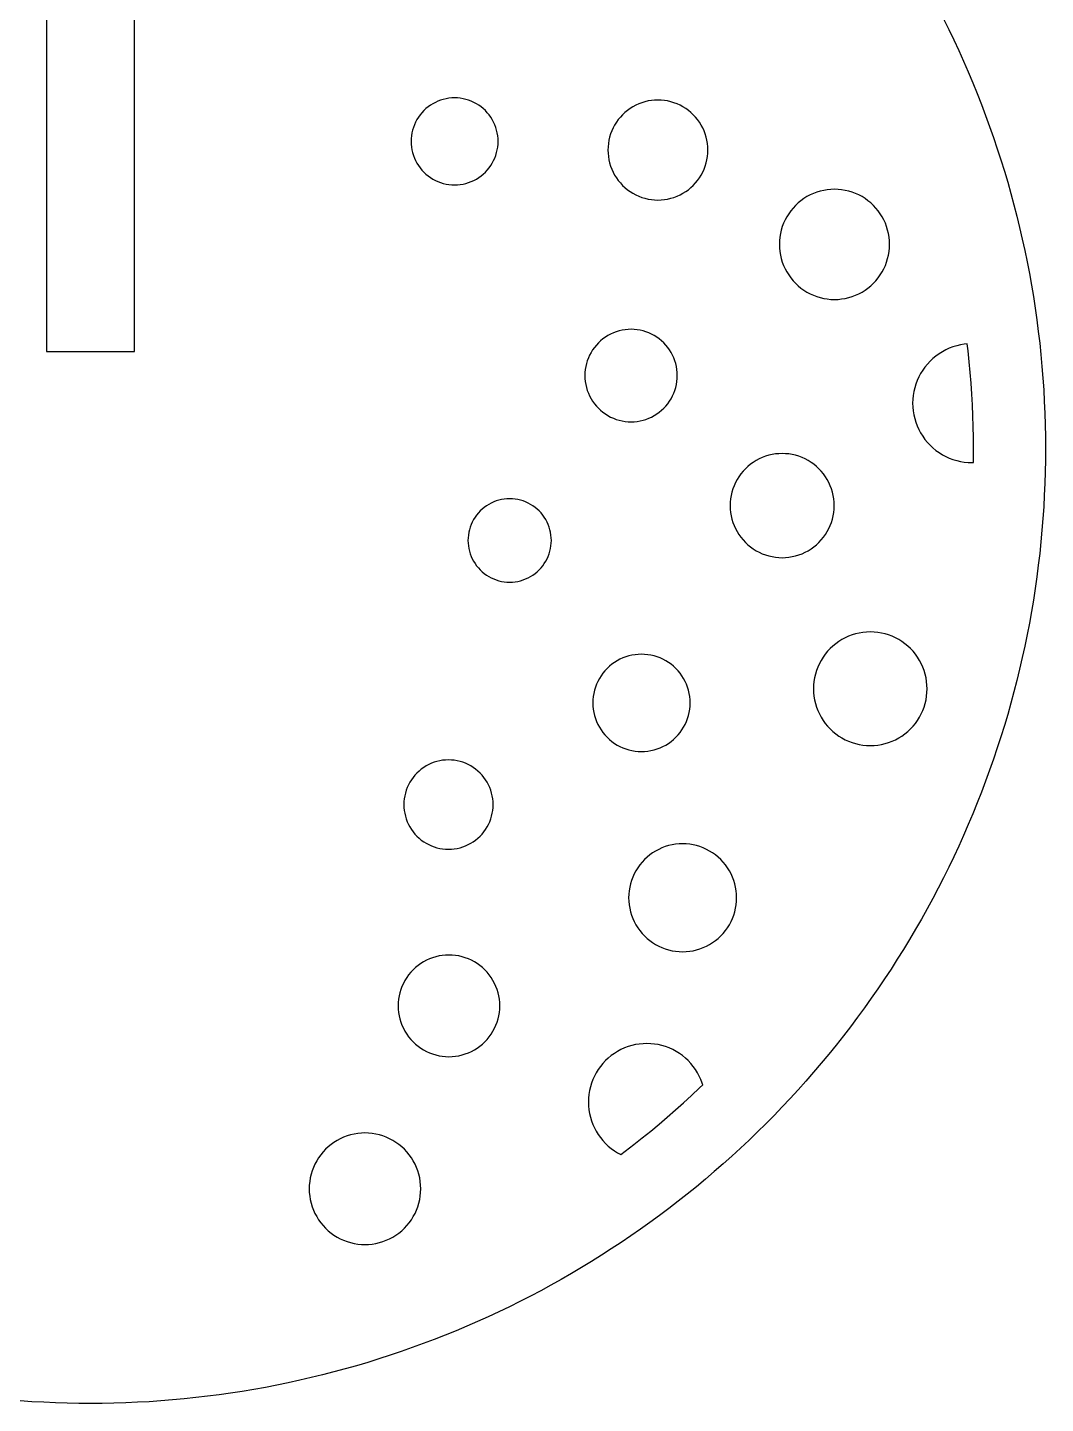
# Model space of a CAD drawing. Header units: millimetres. Extents: x 0 to 439, y -239 to 0.
# Drawn here: x 32.22 to 69, y -158 to -108.3 of the extents above; entities that cross this region are included whole.
import ezdxf

# ---------------------------------------------------------------- set-up
doc = ezdxf.new("R2010")
doc.units = ezdxf.units.MM
doc.layers.add('CUT', color=1, linetype='Continuous')

msp = doc.modelspace()

# ---------------------------------------------------------------- linework, layer by layer
at = {"layer": 'CUT'}
for points in [[(32.913, -82), (32.913, -120), (36.087, -120), (36.087, -82)], [(65.316, -107.988), (65.504, -108.368), (65.688, -108.749), (65.866, -109.133), (66.04, -109.519), (66.209, -109.907), (66.374, -110.297), (66.533, -110.69), (66.688, -111.084), (66.838, -111.48), (66.983, -111.877), (67.123, -112.277), (67.259, -112.678), (67.389, -113.081), (67.514, -113.485), (67.635, -113.891), (67.75, -114.298), (67.861, -114.707), (67.966, -115.117), (68.066, -115.528), (68.162, -115.941), (68.252, -116.355), (68.337, -116.769), (68.417, -117.185), (68.492, -117.602), (68.562, -118.019), (68.627, -118.438), (68.686, -118.857), (68.741, -119.277), (68.79, -119.697), (68.834, -120.118), (68.873, -120.54), (68.907, -120.962), (68.935, -121.384), (68.958, -121.807), (68.977, -122.23), (68.99, -122.653), (68.997, -123.077), (69, -123.5), (68.997, -123.923), (68.99, -124.347), (68.977, -124.77), (68.977, -124.77), (68.958, -125.193), (68.935, -125.616), (68.907, -126.038), (68.873, -126.46), (68.834, -126.882), (68.79, -127.303), (68.741, -127.723), (68.686, -128.143), (68.627, -128.562), (68.562, -128.981), (68.492, -129.398), (68.417, -129.815), (68.337, -130.231), (68.252, -130.645), (68.162, -131.059), (68.066, -131.472), (67.966, -131.883), (67.861, -132.293), (67.75, -132.702), (67.635, -133.109), (67.514, -133.515), (67.389, -133.919), (67.259, -134.322), (67.123, -134.723), (66.983, -135.123), (66.838, -135.52), (66.688, -135.916), (66.533, -136.31), (66.374, -136.703), (66.209, -137.093), (66.04, -137.481), (65.866, -137.867), (65.688, -138.251), (65.504, -138.632), (65.316, -139.012), (65.124, -139.389), (64.926, -139.763), (64.724, -140.135), (64.518, -140.505), (64.307, -140.872), (64.092, -141.237), (63.872, -141.598), (63.647, -141.957), (63.419, -142.314), (63.186, -142.667), (62.948, -143.018), (62.707, -143.365), (62.461, -143.71), (62.211, -144.052), (61.956, -144.39), (61.698, -144.725), (61.435, -145.058), (61.169, -145.387), (60.898, -145.712), (60.624, -146.034), (60.345, -146.353), (60.063, -146.669), (59.777, -146.981), (59.487, -147.289), (59.193, -147.594), (58.895, -147.895), (58.594, -148.193), (58.289, -148.487), (57.981, -148.777), (57.669, -149.063), (57.353, -149.345), (57.034, -149.624), (56.712, -149.898), (56.387, -150.169), (56.058, -150.435), (55.725, -150.698), (55.39, -150.956), (55.052, -151.211), (54.71, -151.461), (54.365, -151.707), (54.018, -151.948), (53.667, -152.186), (53.314, -152.419), (52.957, -152.647), (52.598, -152.872), (52.237, -153.092), (51.872, -153.307), (51.505, -153.518), (51.135, -153.724), (50.763, -153.926), (50.389, -154.124), (50.012, -154.316), (49.632, -154.504), (49.251, -154.688), (48.867, -154.866), (48.481, -155.04), (48.093, -155.209), (47.703, -155.374), (47.31, -155.533), (46.916, -155.688), (46.52, -155.838), (46.123, -155.983), (45.723, -156.123), (45.322, -156.259), (44.919, -156.389), (44.515, -156.514), (44.109, -156.635), (43.702, -156.75), (43.293, -156.861), (42.883, -156.966), (42.472, -157.066), (42.059, -157.162), (41.645, -157.252), (41.231, -157.337), (40.815, -157.417), (40.398, -157.492), (39.981, -157.562), (39.562, -157.627), (39.143, -157.686), (38.723, -157.741), (38.303, -157.79), (37.882, -157.834), (37.46, -157.873), (37.038, -157.907), (36.616, -157.935), (36.193, -157.958), (35.77, -157.977), (35.347, -157.99), (34.923, -157.997), (34.5, -158), (34.077, -157.997), (33.653, -157.99), (33.23, -157.977), (32.807, -157.958), (32.384, -157.935), (31.962, -157.907)]]:
    msp.add_lwpolyline(points, dxfattribs=at)
for points in [[(49.141, -112.921), (49.171, -112.822), (49.194, -112.722), (49.211, -112.621), (49.221, -112.518), (49.224, -112.416), (49.221, -112.313), (49.211, -112.21), (49.194, -112.109), (49.171, -112.009), (49.141, -111.91), (49.105, -111.814), (49.062, -111.72), (49.014, -111.629), (48.959, -111.542), (48.899, -111.458), (48.834, -111.379), (48.764, -111.304), (48.689, -111.233), (48.609, -111.168), (48.526, -111.108), (48.438, -111.054), (48.347, -111.005), (48.254, -110.963), (48.157, -110.927), (48.059, -110.897), (47.959, -110.873), (47.857, -110.857), (47.755, -110.847), (47.652, -110.843), (47.549, -110.847), (47.447, -110.857), (47.345, -110.873), (47.245, -110.897), (47.147, -110.927), (47.05, -110.963), (46.957, -111.005), (46.866, -111.054), (46.778, -111.108), (46.695, -111.168), (46.615, -111.233), (46.54, -111.304), (46.47, -111.379), (46.405, -111.458), (46.345, -111.542), (46.29, -111.629), (46.242, -111.72), (46.199, -111.814), (46.163, -111.91), (46.133, -112.009), (46.11, -112.109), (46.093, -112.21), (46.083, -112.313), (46.08, -112.416), (46.083, -112.518), (46.093, -112.621), (46.11, -112.722), (46.133, -112.822), (46.163, -112.921), (46.199, -113.017), (46.242, -113.111), (46.29, -113.202), (46.345, -113.289), (46.405, -113.373), (46.47, -113.452), (46.54, -113.527), (46.615, -113.598), (46.695, -113.663), (46.778, -113.723), (46.866, -113.777), (46.957, -113.826), (47.05, -113.868), (47.147, -113.904), (47.245, -113.934), (47.345, -113.958), (47.447, -113.974), (47.549, -113.984), (47.652, -113.988), (47.755, -113.984), (47.857, -113.974), (47.959, -113.958), (48.059, -113.934), (48.157, -113.904), (48.254, -113.868), (48.347, -113.826), (48.438, -113.777), (48.526, -113.723), (48.609, -113.663), (48.689, -113.598), (48.764, -113.527), (48.834, -113.452), (48.899, -113.373), (48.959, -113.289), (49.014, -113.202), (49.062, -113.111), (49.105, -113.017), (49.141, -112.921)], [(56.666, -113.418), (56.707, -113.307), (56.742, -113.194), (56.768, -113.079), (56.788, -112.963), (56.799, -112.845), (56.803, -112.727), (56.799, -112.609), (56.788, -112.491), (56.768, -112.375), (56.742, -112.26), (56.707, -112.147), (56.666, -112.036), (56.617, -111.929), (56.561, -111.824), (56.499, -111.724), (56.43, -111.628), (56.355, -111.537), (56.274, -111.45), (56.188, -111.37), (56.097, -111.295), (56.001, -111.226), (55.9, -111.163), (55.796, -111.108), (55.689, -111.059), (55.578, -111.017), (55.465, -110.983), (55.35, -110.956), (55.233, -110.937), (55.116, -110.925), (54.998, -110.922), (54.88, -110.925), (54.762, -110.937), (54.645, -110.956), (54.53, -110.983), (54.417, -111.017), (54.307, -111.059), (54.199, -111.108), (54.095, -111.163), (53.995, -111.226), (53.899, -111.295), (53.807, -111.37), (53.721, -111.45), (53.64, -111.537), (53.565, -111.628), (53.496, -111.724), (53.434, -111.824), (53.378, -111.929), (53.33, -112.036), (53.288, -112.147), (53.254, -112.26), (53.227, -112.375), (53.208, -112.491), (53.196, -112.609), (53.192, -112.727), (53.196, -112.845), (53.208, -112.963), (53.227, -113.079), (53.254, -113.194), (53.288, -113.307), (53.33, -113.418), (53.378, -113.526), (53.434, -113.63), (53.496, -113.73), (53.565, -113.826), (53.64, -113.917), (53.721, -114.004), (53.807, -114.084), (53.899, -114.159), (53.995, -114.228), (54.095, -114.291), (54.199, -114.346), (54.307, -114.395), (54.417, -114.437), (54.53, -114.471), (54.645, -114.498), (54.762, -114.517), (54.88, -114.529), (54.998, -114.532), (55.116, -114.529), (55.233, -114.517), (55.35, -114.498), (55.465, -114.471), (55.578, -114.437), (55.689, -114.395), (55.796, -114.346), (55.9, -114.291), (56.001, -114.228), (56.097, -114.159), (56.188, -114.084), (56.274, -114.004), (56.355, -113.917), (56.43, -113.826), (56.499, -113.73), (56.561, -113.63), (56.617, -113.526), (56.666, -113.418)], [(63.214, -116.896), (63.26, -116.774), (63.298, -116.649), (63.328, -116.523), (63.349, -116.394), (63.362, -116.264), (63.366, -116.134), (63.362, -116.004), (63.349, -115.875), (63.328, -115.746), (63.298, -115.619), (63.26, -115.495), (63.214, -115.373), (63.161, -115.254), (63.099, -115.139), (63.031, -115.029), (62.955, -114.923), (62.872, -114.822), (62.783, -114.727), (62.688, -114.638), (62.587, -114.556), (62.482, -114.48), (62.371, -114.411), (62.256, -114.35), (62.138, -114.296), (62.016, -114.25), (61.891, -114.212), (61.764, -114.183), (61.636, -114.162), (61.506, -114.149), (61.376, -114.145), (61.246, -114.149), (61.116, -114.162), (60.988, -114.183), (60.861, -114.212), (60.737, -114.25), (60.615, -114.296), (60.496, -114.35), (60.381, -114.411), (60.271, -114.48), (60.165, -114.556), (60.064, -114.638), (59.969, -114.727), (59.88, -114.822), (59.798, -114.923), (59.722, -115.029), (59.653, -115.139), (59.592, -115.254), (59.538, -115.373), (59.492, -115.495), (59.454, -115.619), (59.425, -115.746), (59.403, -115.875), (59.391, -116.004), (59.386, -116.134), (59.391, -116.264), (59.403, -116.394), (59.425, -116.523), (59.454, -116.649), (59.492, -116.774), (59.538, -116.896), (59.592, -117.014), (59.653, -117.129), (59.722, -117.24), (59.798, -117.346), (59.88, -117.446), (59.969, -117.541), (60.064, -117.63), (60.165, -117.713), (60.271, -117.789), (60.381, -117.858), (60.496, -117.919), (60.615, -117.973), (60.737, -118.019), (60.861, -118.056), (60.988, -118.086), (61.116, -118.107), (61.246, -118.12), (61.376, -118.124), (61.506, -118.12), (61.636, -118.107), (61.764, -118.086), (61.891, -118.056), (62.016, -118.019), (62.138, -117.973), (62.256, -117.919), (62.371, -117.858), (62.482, -117.789), (62.587, -117.713), (62.688, -117.63), (62.783, -117.541), (62.872, -117.446), (62.955, -117.346), (63.031, -117.24), (63.099, -117.129), (63.161, -117.014), (63.214, -116.896)], [(55.611, -121.409), (55.643, -121.305), (55.667, -121.198), (55.685, -121.09), (55.696, -120.982), (55.699, -120.872), (55.696, -120.763), (55.685, -120.654), (55.667, -120.547), (55.643, -120.44), (55.611, -120.335), (55.572, -120.233), (55.527, -120.134), (55.476, -120.037), (55.418, -119.944), (55.354, -119.856), (55.285, -119.771), (55.21, -119.691), (55.13, -119.617), (55.046, -119.547), (54.957, -119.484), (54.864, -119.426), (54.768, -119.374), (54.668, -119.329), (54.566, -119.291), (54.461, -119.259), (54.355, -119.234), (54.247, -119.216), (54.138, -119.206), (54.029, -119.202), (53.92, -119.206), (53.811, -119.216), (53.703, -119.234), (53.597, -119.259), (53.492, -119.291), (53.39, -119.329), (53.29, -119.374), (53.194, -119.426), (53.101, -119.484), (53.012, -119.547), (52.928, -119.617), (52.848, -119.691), (52.773, -119.771), (52.704, -119.856), (52.64, -119.944), (52.583, -120.037), (52.531, -120.134), (52.486, -120.233), (52.447, -120.335), (52.416, -120.44), (52.391, -120.547), (52.373, -120.654), (52.362, -120.763), (52.359, -120.872), (52.362, -120.982), (52.373, -121.09), (52.391, -121.198), (52.416, -121.305), (52.447, -121.409), (52.486, -121.512), (52.531, -121.611), (52.583, -121.708), (52.64, -121.8), (52.704, -121.889), (52.773, -121.974), (52.848, -122.054), (52.928, -122.128), (53.012, -122.198), (53.101, -122.261), (53.194, -122.319), (53.29, -122.37), (53.39, -122.416), (53.492, -122.454), (53.597, -122.486), (53.703, -122.511), (53.811, -122.528), (53.92, -122.539), (54.029, -122.543), (54.138, -122.539), (54.247, -122.528), (54.355, -122.511), (54.461, -122.486), (54.566, -122.454), (54.668, -122.416), (54.768, -122.37), (54.864, -122.319), (54.957, -122.261), (55.046, -122.198), (55.13, -122.128), (55.21, -122.054), (55.285, -121.974), (55.354, -121.889), (55.418, -121.8), (55.476, -121.708), (55.527, -121.611), (55.572, -121.512), (55.611, -121.409)], [(65.792, -123.946), (65.929, -123.977), (66.068, -124), (66.208, -124.014), (66.348, -124.019), (66.395, -124.017), (66.398, -123.891), (66.4, -123.5), (66.398, -123.109), (66.39, -122.717), (66.378, -122.326), (66.362, -121.935), (66.34, -121.544), (66.314, -121.153), (66.282, -120.763), (66.246, -120.373), (66.206, -119.984), (66.176, -119.732), (66.068, -119.743), (65.929, -119.766), (65.792, -119.798), (65.658, -119.838), (65.526, -119.888), (65.398, -119.946), (65.274, -120.012), (65.155, -120.086), (65.041, -120.168), (64.932, -120.257), (64.83, -120.353), (64.734, -120.456), (64.645, -120.564), (64.563, -120.679), (64.489, -120.798), (64.422, -120.922), (64.364, -121.05), (64.315, -121.181), (64.274, -121.316), (64.242, -121.453), (64.219, -121.591), (64.205, -121.731), (64.201, -121.872), (64.205, -122.012), (64.219, -122.152), (64.242, -122.29), (64.274, -122.427), (64.315, -122.562), (64.364, -122.693), (64.422, -122.821), (64.489, -122.945), (64.563, -123.064), (64.645, -123.179), (64.734, -123.287), (64.83, -123.39), (64.932, -123.486), (65.041, -123.575), (65.155, -123.657), (65.274, -123.731), (65.398, -123.797), (65.526, -123.855), (65.658, -123.905), (65.792, -123.946)], [(61.268, -126.175), (61.304, -126.057), (61.332, -125.937), (61.352, -125.816), (61.364, -125.693), (61.368, -125.57), (61.364, -125.447), (61.352, -125.325), (61.332, -125.203), (61.304, -125.083), (61.268, -124.966), (61.225, -124.851), (61.174, -124.738), (61.116, -124.63), (61.051, -124.525), (60.979, -124.425), (60.901, -124.33), (60.817, -124.241), (60.727, -124.156), (60.632, -124.078), (60.532, -124.007), (60.428, -123.942), (60.319, -123.884), (60.207, -123.833), (60.092, -123.79), (59.974, -123.754), (59.854, -123.726), (59.733, -123.706), (59.61, -123.694), (59.487, -123.69), (59.364, -123.694), (59.242, -123.706), (59.121, -123.726), (59.001, -123.754), (58.883, -123.79), (58.768, -123.833), (58.656, -123.884), (58.547, -123.942), (58.443, -124.007), (58.343, -124.078), (58.248, -124.156), (58.158, -124.241), (58.074, -124.33), (57.996, -124.425), (57.924, -124.525), (57.859, -124.63), (57.801, -124.738), (57.75, -124.851), (57.707, -124.966), (57.671, -125.083), (57.643, -125.203), (57.623, -125.325), (57.611, -125.447), (57.607, -125.57), (57.611, -125.693), (57.623, -125.816), (57.643, -125.937), (57.671, -126.057), (57.707, -126.175), (57.75, -126.29), (57.801, -126.402), (57.859, -126.51), (57.924, -126.615), (57.996, -126.715), (58.074, -126.81), (58.158, -126.9), (58.248, -126.984), (58.343, -127.062), (58.443, -127.134), (58.547, -127.199), (58.656, -127.257), (58.768, -127.307), (58.883, -127.351), (59.001, -127.387), (59.121, -127.414), (59.242, -127.435), (59.364, -127.447), (59.487, -127.451), (59.61, -127.447), (59.733, -127.435), (59.854, -127.414), (59.974, -127.387), (60.092, -127.351), (60.207, -127.307), (60.319, -127.257), (60.428, -127.199), (60.532, -127.134), (60.632, -127.062), (60.727, -126.984), (60.817, -126.9), (60.901, -126.81), (60.979, -126.715), (61.051, -126.615), (61.116, -126.51), (61.174, -126.402), (61.225, -126.29), (61.268, -126.175)], [(51.034, -127.405), (51.068, -127.313), (51.097, -127.219), (51.119, -127.123), (51.135, -127.026), (51.145, -126.927), (51.148, -126.829), (51.145, -126.73), (51.135, -126.632), (51.119, -126.535), (51.097, -126.439), (51.068, -126.345), (51.034, -126.253), (50.993, -126.163), (50.946, -126.076), (50.894, -125.992), (50.837, -125.912), (50.775, -125.836), (50.707, -125.764), (50.635, -125.697), (50.559, -125.634), (50.479, -125.577), (50.395, -125.525), (50.308, -125.478), (50.219, -125.438), (50.126, -125.403), (50.032, -125.374), (49.936, -125.352), (49.839, -125.336), (49.741, -125.326), (49.642, -125.323), (49.544, -125.326), (49.446, -125.336), (49.348, -125.352), (49.252, -125.374), (49.158, -125.403), (49.066, -125.438), (48.976, -125.478), (48.889, -125.525), (48.806, -125.577), (48.725, -125.634), (48.649, -125.697), (48.577, -125.764), (48.51, -125.836), (48.447, -125.912), (48.39, -125.992), (48.338, -126.076), (48.292, -126.163), (48.251, -126.253), (48.216, -126.345), (48.188, -126.439), (48.165, -126.535), (48.149, -126.632), (48.14, -126.73), (48.136, -126.829), (48.14, -126.927), (48.149, -127.026), (48.165, -127.123), (48.188, -127.219), (48.216, -127.313), (48.251, -127.405), (48.292, -127.495), (48.338, -127.582), (48.39, -127.666), (48.447, -127.746), (48.51, -127.822), (48.577, -127.894), (48.649, -127.961), (48.725, -128.024), (48.806, -128.081), (48.889, -128.133), (48.976, -128.18), (49.066, -128.22), (49.158, -128.255), (49.252, -128.284), (49.348, -128.306), (49.446, -128.322), (49.544, -128.332), (49.642, -128.335), (49.741, -128.332), (49.839, -128.322), (49.936, -128.306), (50.032, -128.284), (50.126, -128.255), (50.219, -128.22), (50.308, -128.18), (50.395, -128.133), (50.479, -128.081), (50.559, -128.024), (50.635, -127.961), (50.707, -127.894), (50.775, -127.822), (50.837, -127.746), (50.894, -127.666), (50.946, -127.582), (50.993, -127.495), (51.034, -127.405)], [(64.567, -132.971), (64.615, -132.845), (64.654, -132.717), (64.684, -132.586), (64.706, -132.453), (64.719, -132.32), (64.724, -132.185), (64.719, -132.051), (64.706, -131.917), (64.684, -131.785), (64.654, -131.654), (64.615, -131.525), (64.567, -131.4), (64.512, -131.277), (64.449, -131.159), (64.378, -131.045), (64.299, -130.936), (64.214, -130.832), (64.122, -130.734), (64.024, -130.642), (63.92, -130.557), (63.811, -130.478), (63.697, -130.408), (63.579, -130.344), (63.456, -130.289), (63.331, -130.241), (63.202, -130.202), (63.071, -130.172), (62.939, -130.15), (62.805, -130.137), (62.671, -130.133), (62.537, -130.137), (62.403, -130.15), (62.27, -130.172), (62.139, -130.202), (62.011, -130.241), (61.885, -130.289), (61.763, -130.344), (61.644, -130.408), (61.53, -130.478), (61.421, -130.557), (61.317, -130.642), (61.219, -130.734), (61.127, -130.832), (61.042, -130.936), (60.964, -131.045), (60.893, -131.159), (60.83, -131.277), (60.774, -131.4), (60.727, -131.525), (60.688, -131.654), (60.657, -131.785), (60.636, -131.917), (60.622, -132.051), (60.618, -132.185), (60.622, -132.32), (60.636, -132.453), (60.657, -132.586), (60.688, -132.717), (60.727, -132.845), (60.774, -132.971), (60.83, -133.093), (60.893, -133.212), (60.964, -133.326), (61.042, -133.435), (61.127, -133.539), (61.219, -133.637), (61.317, -133.729), (61.421, -133.814), (61.53, -133.892), (61.644, -133.963), (61.763, -134.027), (61.885, -134.082), (62.011, -134.129), (62.139, -134.168), (62.27, -134.199), (62.403, -134.221), (62.537, -134.234), (62.671, -134.238), (62.805, -134.234), (62.939, -134.221), (63.071, -134.199), (63.202, -134.168), (63.331, -134.129), (63.456, -134.082), (63.579, -134.027), (63.697, -133.963), (63.811, -133.892), (63.92, -133.814), (64.024, -133.729), (64.122, -133.637), (64.214, -133.539), (64.299, -133.435), (64.378, -133.326), (64.449, -133.212), (64.512, -133.093), (64.567, -132.971)], [(56.068, -133.261), (56.101, -133.151), (56.128, -133.039), (56.146, -132.926), (56.158, -132.811), (56.161, -132.696), (56.158, -132.581), (56.146, -132.467), (56.128, -132.353), (56.101, -132.241), (56.068, -132.131), (56.028, -132.024), (55.98, -131.919), (55.926, -131.818), (55.865, -131.72), (55.798, -131.626), (55.725, -131.538), (55.647, -131.454), (55.563, -131.375), (55.474, -131.302), (55.38, -131.235), (55.283, -131.174), (55.181, -131.12), (55.077, -131.073), (54.969, -131.032), (54.859, -130.999), (54.747, -130.973), (54.633, -130.954), (54.519, -130.943), (54.404, -130.939), (54.289, -130.943), (54.175, -130.954), (54.061, -130.973), (53.949, -130.999), (53.839, -131.032), (53.732, -131.073), (53.627, -131.12), (53.525, -131.174), (53.428, -131.235), (53.334, -131.302), (53.245, -131.375), (53.161, -131.454), (53.083, -131.538), (53.01, -131.626), (52.943, -131.72), (52.882, -131.818), (52.828, -131.919), (52.781, -132.024), (52.74, -132.131), (52.707, -132.241), (52.681, -132.353), (52.662, -132.467), (52.651, -132.581), (52.647, -132.696), (52.651, -132.811), (52.662, -132.926), (52.681, -133.039), (52.707, -133.151), (52.74, -133.261), (52.781, -133.369), (52.828, -133.473), (52.882, -133.575), (52.943, -133.672), (53.01, -133.766), (53.083, -133.855), (53.161, -133.939), (53.245, -134.017), (53.334, -134.09), (53.428, -134.157), (53.525, -134.218), (53.627, -134.272), (53.732, -134.32), (53.839, -134.36), (53.949, -134.394), (54.061, -134.42), (54.175, -134.438), (54.289, -134.45), (54.404, -134.453), (54.519, -134.45), (54.633, -134.438), (54.747, -134.42), (54.859, -134.394), (54.969, -134.36), (55.077, -134.32), (55.181, -134.272), (55.283, -134.218), (55.38, -134.157), (55.474, -134.09), (55.563, -134.017), (55.647, -133.939), (55.725, -133.855), (55.798, -133.766), (55.865, -133.672), (55.926, -133.575), (55.98, -133.473), (56.028, -133.369), (56.068, -133.261)], [(48.959, -136.887), (48.99, -136.786), (49.014, -136.683), (49.031, -136.579), (49.041, -136.474), (49.045, -136.368), (49.041, -136.263), (49.031, -136.158), (49.014, -136.054), (48.99, -135.951), (48.959, -135.85), (48.922, -135.751), (48.878, -135.655), (48.828, -135.562), (48.773, -135.472), (48.711, -135.386), (48.644, -135.305), (48.572, -135.228), (48.495, -135.156), (48.413, -135.089), (48.328, -135.027), (48.238, -134.971), (48.145, -134.922), (48.049, -134.878), (47.95, -134.841), (47.849, -134.81), (47.746, -134.786), (47.642, -134.769), (47.537, -134.759), (47.431, -134.755), (47.326, -134.759), (47.221, -134.769), (47.117, -134.786), (47.014, -134.81), (46.913, -134.841), (46.814, -134.878), (46.718, -134.922), (46.625, -134.971), (46.535, -135.027), (46.449, -135.089), (46.368, -135.156), (46.291, -135.228), (46.219, -135.305), (46.152, -135.386), (46.09, -135.472), (46.034, -135.562), (45.985, -135.655), (45.941, -135.751), (45.904, -135.85), (45.873, -135.951), (45.849, -136.054), (45.832, -136.158), (45.822, -136.263), (45.818, -136.368), (45.822, -136.474), (45.832, -136.579), (45.849, -136.683), (45.873, -136.786), (45.904, -136.887), (45.941, -136.986), (45.985, -137.082), (46.034, -137.175), (46.09, -137.265), (46.152, -137.351), (46.219, -137.432), (46.291, -137.509), (46.368, -137.581), (46.449, -137.648), (46.535, -137.71), (46.625, -137.766), (46.718, -137.815), (46.814, -137.859), (46.913, -137.896), (47.014, -137.927), (47.117, -137.951), (47.221, -137.968), (47.326, -137.978), (47.431, -137.982), (47.537, -137.978), (47.642, -137.968), (47.746, -137.951), (47.849, -137.927), (47.95, -137.896), (48.049, -137.859), (48.145, -137.815), (48.238, -137.766), (48.328, -137.71), (48.413, -137.648), (48.495, -137.581), (48.572, -137.509), (48.644, -137.432), (48.711, -137.351), (48.773, -137.265), (48.828, -137.175), (48.878, -137.082), (48.922, -136.986), (48.959, -136.887)], [(57.737, -140.361), (57.774, -140.239), (57.803, -140.115), (57.824, -139.989), (57.836, -139.862), (57.84, -139.735), (57.836, -139.607), (57.824, -139.48), (57.803, -139.354), (57.774, -139.23), (57.737, -139.108), (57.692, -138.988), (57.639, -138.872), (57.579, -138.76), (57.512, -138.651), (57.438, -138.547), (57.357, -138.449), (57.269, -138.356), (57.176, -138.268), (57.078, -138.187), (56.974, -138.113), (56.865, -138.046), (56.753, -137.986), (56.637, -137.933), (56.517, -137.888), (56.395, -137.851), (56.271, -137.822), (56.145, -137.801), (56.018, -137.789), (55.89, -137.784), (55.763, -137.789), (55.636, -137.801), (55.51, -137.822), (55.386, -137.851), (55.264, -137.888), (55.144, -137.933), (55.028, -137.986), (54.915, -138.046), (54.807, -138.113), (54.703, -138.187), (54.605, -138.268), (54.511, -138.356), (54.424, -138.449), (54.343, -138.547), (54.269, -138.651), (54.202, -138.76), (54.141, -138.872), (54.089, -138.988), (54.044, -139.108), (54.007, -139.23), (53.978, -139.354), (53.957, -139.48), (53.944, -139.607), (53.94, -139.735), (53.944, -139.862), (53.957, -139.989), (53.978, -140.115), (54.007, -140.239), (54.044, -140.361), (54.089, -140.481), (54.141, -140.597), (54.202, -140.71), (54.269, -140.818), (54.343, -140.922), (54.424, -141.02), (54.511, -141.113), (54.605, -141.201), (54.703, -141.282), (54.807, -141.356), (54.915, -141.423), (55.028, -141.484), (55.144, -141.536), (55.264, -141.581), (55.386, -141.618), (55.51, -141.647), (55.636, -141.668), (55.763, -141.68), (55.89, -141.685), (56.018, -141.68), (56.145, -141.668), (56.271, -141.647), (56.395, -141.618), (56.517, -141.581), (56.637, -141.536), (56.753, -141.484), (56.865, -141.423), (56.974, -141.356), (57.078, -141.282), (57.176, -141.201), (57.269, -141.113), (57.357, -141.02), (57.438, -140.922), (57.512, -140.818), (57.579, -140.71), (57.639, -140.597), (57.692, -140.481), (57.737, -140.361)], [(49.145, -144.34), (49.187, -144.228), (49.222, -144.113), (49.249, -143.996), (49.269, -143.877), (49.281, -143.758), (49.285, -143.638), (49.281, -143.518), (49.269, -143.398), (49.249, -143.28), (49.222, -143.163), (49.187, -143.048), (49.145, -142.935), (49.095, -142.826), (49.039, -142.72), (48.975, -142.618), (48.905, -142.52), (48.829, -142.427), (48.747, -142.339), (48.659, -142.257), (48.566, -142.181), (48.469, -142.111), (48.366, -142.048), (48.261, -141.991), (48.151, -141.941), (48.039, -141.899), (47.924, -141.864), (47.807, -141.837), (47.688, -141.817), (47.568, -141.806), (47.448, -141.802), (47.328, -141.806), (47.209, -141.817), (47.09, -141.837), (46.973, -141.864), (46.858, -141.899), (46.746, -141.941), (46.636, -141.991), (46.53, -142.048), (46.428, -142.111), (46.331, -142.181), (46.238, -142.257), (46.15, -142.339), (46.068, -142.427), (45.992, -142.52), (45.922, -142.618), (45.858, -142.72), (45.802, -142.826), (45.752, -142.935), (45.71, -143.048), (45.675, -143.163), (45.648, -143.28), (45.628, -143.398), (45.616, -143.518), (45.612, -143.638), (45.616, -143.758), (45.628, -143.877), (45.648, -143.996), (45.675, -144.113), (45.71, -144.228), (45.752, -144.34), (45.802, -144.45), (45.858, -144.556), (45.922, -144.658), (45.992, -144.756), (46.068, -144.848), (46.15, -144.936), (46.238, -145.018), (46.331, -145.094), (46.428, -145.164), (46.53, -145.228), (46.636, -145.285), (46.746, -145.334), (46.858, -145.376), (46.973, -145.411), (47.09, -145.439), (47.209, -145.458), (47.328, -145.47), (47.448, -145.474), (47.568, -145.47), (47.688, -145.458), (47.807, -145.439), (47.924, -145.411), (48.039, -145.376), (48.151, -145.334), (48.261, -145.285), (48.366, -145.228), (48.469, -145.164), (48.566, -145.094), (48.659, -145.018), (48.747, -144.936), (48.829, -144.848), (48.905, -144.756), (48.975, -144.658), (49.039, -144.556), (49.095, -144.45), (49.145, -144.34)], [(53.01, -148.505), (53.104, -148.606), (53.205, -148.701), (53.312, -148.788), (53.425, -148.869), (53.542, -148.942), (53.659, -149.005), (53.816, -148.887), (54.126, -148.648), (54.433, -148.405), (54.737, -148.159), (55.038, -147.909), (55.336, -147.655), (55.631, -147.397), (55.923, -147.136), (56.211, -146.872), (56.496, -146.603), (56.616, -146.488), (56.599, -146.433), (56.55, -146.304), (56.493, -146.178), (56.428, -146.056), (56.355, -145.939), (56.274, -145.826), (56.187, -145.719), (56.092, -145.618), (55.991, -145.524), (55.884, -145.436), (55.772, -145.356), (55.655, -145.283), (55.533, -145.217), (55.407, -145.16), (55.277, -145.112), (55.145, -145.072), (55.01, -145.04), (54.874, -145.018), (54.736, -145.004), (54.598, -145), (54.46, -145.004), (54.323, -145.018), (54.186, -145.04), (54.051, -145.072), (53.919, -145.112), (53.79, -145.16), (53.664, -145.217), (53.542, -145.283), (53.425, -145.356), (53.312, -145.436), (53.205, -145.524), (53.104, -145.618), (53.01, -145.719), (52.922, -145.826), (52.842, -145.939), (52.769, -146.056), (52.703, -146.178), (52.646, -146.304), (52.598, -146.433), (52.558, -146.565), (52.526, -146.7), (52.504, -146.837), (52.49, -146.974), (52.486, -147.112), (52.49, -147.25), (52.504, -147.388), (52.526, -147.524), (52.558, -147.659), (52.598, -147.791), (52.646, -147.921), (52.703, -148.047), (52.769, -148.169), (52.842, -148.286), (52.922, -148.398), (53.01, -148.505)], [(46.324, -150.892), (46.362, -150.766), (46.392, -150.637), (46.413, -150.507), (46.426, -150.376), (46.43, -150.244), (46.426, -150.112), (46.413, -149.981), (46.392, -149.851), (46.362, -149.723), (46.324, -149.596), (46.277, -149.473), (46.223, -149.353), (46.16, -149.236), (46.091, -149.124), (46.014, -149.017), (45.93, -148.915), (45.84, -148.819), (45.744, -148.729), (45.642, -148.645), (45.535, -148.568), (45.423, -148.499), (45.306, -148.437), (45.186, -148.382), (45.063, -148.336), (44.937, -148.297), (44.808, -148.267), (44.678, -148.246), (44.547, -148.233), (44.415, -148.229), (44.283, -148.233), (44.152, -148.246), (44.022, -148.267), (43.893, -148.297), (43.767, -148.336), (43.644, -148.382), (43.524, -148.437), (43.407, -148.499), (43.295, -148.568), (43.188, -148.645), (43.086, -148.729), (42.99, -148.819), (42.9, -148.915), (42.816, -149.017), (42.739, -149.124), (42.67, -149.236), (42.607, -149.353), (42.553, -149.473), (42.507, -149.596), (42.468, -149.723), (42.438, -149.851), (42.417, -149.981), (42.404, -150.112), (42.4, -150.244), (42.404, -150.376), (42.417, -150.507), (42.438, -150.637), (42.468, -150.766), (42.507, -150.892), (42.553, -151.015), (42.607, -151.136), (42.67, -151.252), (42.739, -151.364), (42.816, -151.471), (42.9, -151.573), (42.99, -151.669), (43.086, -151.759), (43.188, -151.843), (43.295, -151.92), (43.407, -151.99), (43.524, -152.052), (43.644, -152.106), (43.767, -152.153), (43.893, -152.191), (44.022, -152.221), (44.152, -152.242), (44.283, -152.255), (44.415, -152.26), (44.547, -152.255), (44.678, -152.242), (44.808, -152.221), (44.937, -152.191), (45.063, -152.153), (45.186, -152.106), (45.306, -152.052), (45.423, -151.99), (45.535, -151.92), (45.642, -151.843), (45.744, -151.759), (45.84, -151.669), (45.93, -151.573), (46.014, -151.471), (46.091, -151.364), (46.16, -151.252), (46.223, -151.136), (46.277, -151.015), (46.324, -150.892)]]:
    msp.add_lwpolyline(points, close=True, dxfattribs=at)

doc.saveas('drawing.dxf')
